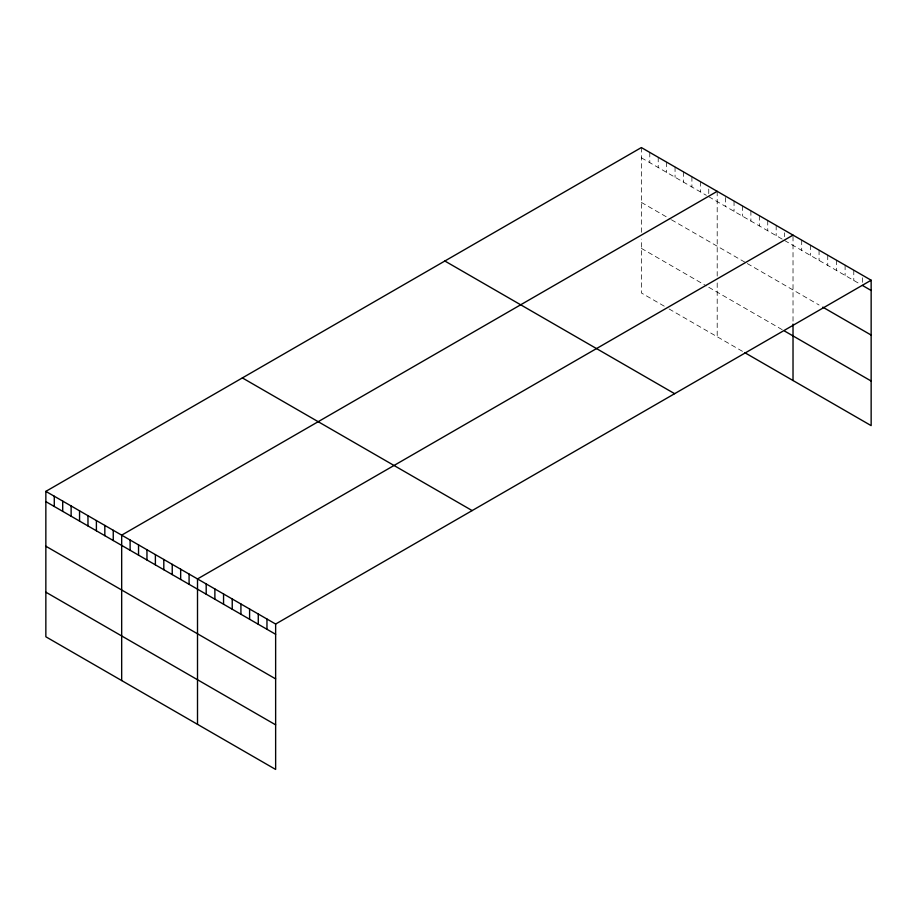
<?xml version="1.0" encoding="UTF-8"?>
<svg xmlns="http://www.w3.org/2000/svg" width="917" height="917" viewBox="0 0 917 917"><rect width="100%" height="100%" fill="white"/><g stroke="black" fill="none" stroke-linecap="round" stroke-linejoin="round"><path stroke-width="0.69" stroke-dasharray="4.58 3.44" d="M641.361 147.557L641.361 232.609M641.361 157.804L706.354 195.332M708.761 196.719L782.19 239.108M784.597 240.506L859.986 284.029M641.361 202.405L670.247 219.083M671.45 219.782L746.083 262.87M747.286 263.557L819.064 305.006M641.361 248.358L706.354 285.886M708.761 287.273L784.597 331.06M664.229 306.163L641.361 292.959L641.361 239.165M669.043 308.949L742.472 351.337M862.473 277.771L862.473 282.894M853.784 270.206L853.784 280.453M845.107 265.185L845.107 275.432M836.43 260.176L836.43 270.423M827.742 255.167L827.742 265.414M819.064 250.158L819.064 260.405M810.387 245.137L810.387 255.396M801.699 240.128L801.699 250.375M793.022 236.403L793.022 322.795M784.597 232.815L784.597 236.655M776.172 225.387L776.172 235.635M767.747 220.527L767.747 230.775M759.322 215.655L759.322 225.914M750.897 210.795L750.897 221.043M742.472 205.935L742.472 216.183M734.047 201.064L734.047 211.311M725.622 197.487L725.622 206.451M717.197 191.332L717.197 276.384M717.197 282.952L717.197 336.745M708.761 189.04L708.761 194.163M700.336 181.612L700.336 191.859M691.911 176.74L691.911 186.988M683.486 171.88L683.486 182.128M675.061 167.02L675.061 177.268M666.636 162.149L666.636 172.396M658.211 157.288L658.211 167.536M649.786 152.417L649.786 162.676"/><path stroke-width="1.38" d="M45.85 491.374L275.639 624.041L275.639 769.443L45.85 636.776L45.85 491.374L641.361 147.557L871.15 280.224L871.15 425.626L744.879 352.724M717.197 191.332L121.674 535.15L121.674 680.552M793.022 235.119L197.51 578.936L197.51 724.338M275.639 624.041L871.15 280.224M862.473 285.462L871.15 290.471M822.79 307.149L871.15 335.072M784.597 331.06L871.15 381.025M444.848 261.013L674.625 393.68M242.375 377.919L472.152 510.586M45.85 501.622L275.639 634.289M45.85 546.223L275.639 678.889M45.85 592.176L275.639 724.843M793.022 324.102L793.022 380.521M266.962 619.032L266.962 629.28M258.273 614.012L258.273 624.271M249.596 609.003L249.596 619.25M240.919 603.994L240.919 614.241M232.23 598.984L232.23 609.232M223.553 593.964L223.553 604.223M214.876 588.955L214.876 599.202M206.187 583.946L206.187 594.193M189.085 574.065L189.085 584.312M180.66 569.205L180.66 579.452M172.236 564.345L172.236 574.592M163.811 559.473L163.811 569.721M155.386 554.613L155.386 564.861M146.961 549.741L146.961 560M138.536 544.881L138.536 555.129M130.111 540.021L130.111 550.269M113.249 530.29L113.249 540.537M104.825 525.43L104.825 535.677M96.4 520.558L96.4 530.805M87.975 515.698L87.975 525.945M79.55 510.826L79.55 521.085M71.125 505.966L71.125 516.214M62.7 501.106L62.7 511.354M54.275 496.235L54.275 506.482"/></g></svg>
